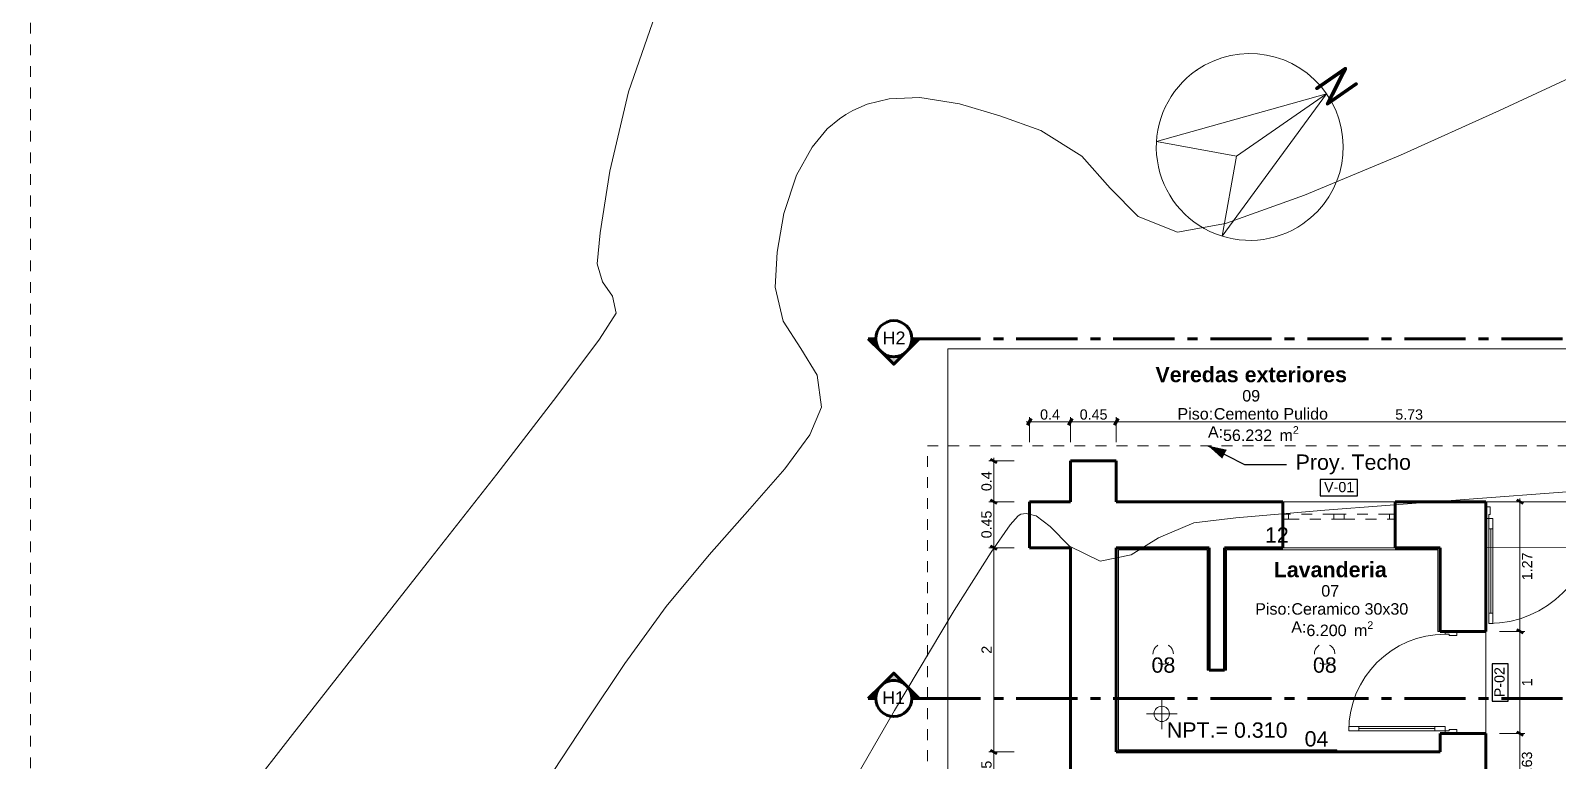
# Model space of a CAD drawing. Header units: metres. Extents: x 48 to 635, y -15 to 39.
# Drawn here: x 200.57 to 215.52, y 15.44 to 22.59 of the extents above; entities that cross this region are included whole.
import ezdxf

# ---------------------------------------------------------------- set-up
doc = ezdxf.new("R2010")
doc.units = ezdxf.units.M
doc.header["$MEASUREMENT"] = 0
for name, pattern in [('Dashed', [0.211667, 0.105833, -0.105833]), ('Hidden Line', [0.15875, 0.105833, -0.052917]), ('Linea punta', [0.85, 0.6, -0.125, 0, -0.125])]:
    doc.linetypes.add(name, pattern=pattern)
for name, color, linetype in [('Annotation - Label', 7, 'Continuous'), ('Dimensioning - General', 7, 'Continuous'), ('Interior - Furniture', 7, 'Continuous'), ('Interior - Lamp', 7, 'Continuous'), ('Interior - Stair & Railing', 7, 'Continuous'), ('Marker - Section', 7, 'Continuous'), ('Model Unit - Zone', 7, 'Continuous'), ('Shell - Roof', 7, 'Continuous'), ('Site & Landscape - Terrain', 7, 'Continuous'), ('Structural - Bearing', 7, 'Continuous')]:
    doc.layers.add(name, color=color, linetype=linetype)
doc.styles.add('GENERATED_STYLE_1', font='')
doc.styles.add('GENERATED_STYLE_3', font='isocp.shx')
doc.styles.add('GENERATED_STYLE_5', font='')
doc.styles.get('GENERATED_STYLE_1').set_extended_font_data('Arial')
doc.styles.get('GENERATED_STYLE_5').set_extended_font_data('Arial', bold=True)
doc.dimstyles.new('GENERATED_STYLE__1', dxfattribs={"dimtxt": 0.1, "dimasz": 0.0475, "dimexe": 0.18, "dimexo": 0.2, "dimgap": 0.09, "dimtad": 3, "dimzin": 0, "dimdsep": 46, "dimtxsty": 'GENERATED_STYLE_1', "dimblk": 'ARROWHEAD_2', "dimblk1": 'ARROWHEAD_2', "dimblk2": 'ARROWHEAD_2', "dimcen": 0.09, "dimclrd": 256, "dimclre": 256, "dimclrt": 5, "dimazin": 0, "dimtfac": 1, "dimtdec": 4, "dimtmove": 0, "dimatfit": 3, "dimfxl": 1, "dimtolj": 1, "dimtzin": 0, "dimarcsym": 0})
doc.dimstyles.new('GENERATED_STYLE__2', dxfattribs={"dimtxt": 0.1, "dimasz": 0.0475, "dimexe": 0.18, "dimexo": 0.2, "dimgap": 0.09, "dimtad": 1, "dimzin": 0, "dimdsep": 46, "dimtxsty": 'GENERATED_STYLE_1', "dimblk": 'ARROWHEAD_2', "dimblk1": 'ARROWHEAD_2', "dimblk2": 'ARROWHEAD_2', "dimcen": 0.09, "dimclrd": 256, "dimclre": 256, "dimclrt": 5, "dimazin": 0, "dimtfac": 1, "dimtdec": 4, "dimtmove": 0, "dimatfit": 3, "dimfxl": 1, "dimtolj": 1, "dimtzin": 0, "dimarcsym": 0})
doc.dimstyles.new('GENERATED_STYLE__3', dxfattribs={"dimtxt": 0.1, "dimasz": 0.0475, "dimexe": 0.18, "dimexo": 0.2, "dimgap": 0.09, "dimtad": 1, "dimtih": 1, "dimtoh": 1, "dimzin": 0, "dimdsep": 46, "dimtxsty": 'GENERATED_STYLE_1', "dimblk": 'ARROWHEAD_2', "dimblk1": 'ARROWHEAD_2', "dimblk2": 'ARROWHEAD_2', "dimcen": 0.09, "dimclrd": 256, "dimclre": 256, "dimclrt": 5, "dimazin": 0, "dimtfac": 1, "dimtdec": 4, "dimtmove": 0, "dimatfit": 3, "dimfxl": 1, "dimtolj": 1, "dimtzin": 0, "dimarcsym": 0})
doc.dimstyles.new('GENERATED_STYLE__4', dxfattribs={"dimtxt": 0.18, "dimasz": 0.1824, "dimexe": 0.18, "dimexo": 0.0625, "dimgap": 0.09, "dimtad": 0, "dimtih": 1, "dimtoh": 1, "dimdec": 4, "dimzin": 0, "dimdsep": 46, "dimcen": 0.09, "dimadec": 0, "dimazin": 0, "dimtfac": 1, "dimtdec": 4, "dimtmove": 0, "dimatfit": 3, "dimldrblk": 'ARROWHEAD_5', "dimfxl": 1, "dimtolj": 1, "dimtzin": 0, "dimarcsym": 0})

# ---------------------------------------------------------------- blocks, each defined once
blk = doc.blocks.new('*D54', base_point=(152.192, 0))
at = {"layer": 'Dimensioning - General', "color": 151, "linetype": 'Continuous', "lineweight": 20, "true_color": 0x80c2ff}
for p, q in [((210.201, 15.522), (209.954, 15.522)), ((210.001, 15.072), (210.001, 15.522)), ((210.201, 15.072), (209.954, 15.072))]:
    blk.add_line(p, q, dxfattribs=at)
at = {"layer": 'Dimensioning - General', "color": 7, "linetype": 'Continuous', "lineweight": 60}
for p, q in [((209.969, 15.54), (210.032, 15.504)), ((209.969, 15.09), (210.032, 15.054))]:
    blk.add_line(p, q, dxfattribs=at)
at = {"layer": 'Dimensioning - General', "color": 5, "lineweight": 25, "insert": (209.981, 15.164), "char_height": 0.1, "attachment_point": 7, "rotation": 90, "style": 'GENERATED_STYLE_1'}
blk.add_mtext('\\A1;{\\pql;\\fArial|b0|i0|c0|p34;0.45}', dxfattribs=at)
blk = doc.blocks.new('ARROWHEAD_2')
at = {"color": 0, "linetype": 'Continuous', "lineweight": 0}
for p, q in [((0, 0), (-1, 0)), ((-0.38, -0.66), (0.38, 0.66))]:
    blk.add_line(p, q, dxfattribs=at)
blk = doc.blocks.new('*D55', base_point=(152.192, 0))
at = {"layer": 'Dimensioning - General', "color": 151, "linetype": 'Continuous', "lineweight": 20, "true_color": 0x80c2ff}
for p, q in [((210.201, 17.522), (209.954, 17.522)), ((210.001, 15.522), (210.001, 17.522)), ((210.201, 15.522), (209.954, 15.522))]:
    blk.add_line(p, q, dxfattribs=at)
at = {"layer": 'Dimensioning - General', "color": 7, "linetype": 'Continuous', "lineweight": 60}
for p, q in [((209.969, 17.54), (210.032, 17.504)), ((209.969, 15.54), (210.032, 15.504))]:
    blk.add_line(p, q, dxfattribs=at)
at = {"layer": 'Dimensioning - General', "color": 5, "lineweight": 25, "insert": (209.981, 16.484), "char_height": 0.1, "attachment_point": 7, "rotation": 90, "style": 'GENERATED_STYLE_1'}
blk.add_mtext('\\A1;{\\pql;\\fArial|b0|i0|c0|p34;2}', dxfattribs=at)
blk = doc.blocks.new('*D56', base_point=(152.192, 0))
at = {"layer": 'Dimensioning - General', "color": 151, "linetype": 'Continuous', "lineweight": 20, "true_color": 0x80c2ff}
for p, q in [((210.201, 17.972), (209.954, 17.972)), ((210.001, 17.522), (210.001, 17.972)), ((210.201, 17.522), (209.954, 17.522))]:
    blk.add_line(p, q, dxfattribs=at)
at = {"layer": 'Dimensioning - General', "color": 7, "linetype": 'Continuous', "lineweight": 60}
for p, q in [((209.969, 17.99), (210.032, 17.954)), ((209.969, 17.54), (210.032, 17.504))]:
    blk.add_line(p, q, dxfattribs=at)
at = {"layer": 'Dimensioning - General', "color": 5, "lineweight": 25, "insert": (209.981, 17.614), "char_height": 0.1, "attachment_point": 7, "rotation": 90, "style": 'GENERATED_STYLE_1'}
blk.add_mtext('\\A1;{\\pql;\\fArial|b0|i0|c0|p34;0.45}', dxfattribs=at)
blk = doc.blocks.new('*D57', base_point=(152.192, 0))
at = {"layer": 'Dimensioning - General', "color": 151, "linetype": 'Continuous', "lineweight": 20, "true_color": 0x80c2ff}
for p, q in [((210.001, 18.372), (210.001, 18.403)), ((210.201, 18.372), (209.954, 18.372)), ((210.001, 17.972), (210.001, 18.372)), ((210.201, 17.972), (209.954, 17.972))]:
    blk.add_line(p, q, dxfattribs=at)
at = {"layer": 'Dimensioning - General', "color": 7, "linetype": 'Continuous', "lineweight": 60}
for p, q in [((210.032, 18.354), (209.969, 18.39)), ((209.969, 17.99), (210.032, 17.954))]:
    blk.add_line(p, q, dxfattribs=at)
at = {"layer": 'Dimensioning - General', "color": 5, "lineweight": 25, "insert": (209.981, 18.077), "char_height": 0.1, "attachment_point": 7, "rotation": 90, "style": 'GENERATED_STYLE_1'}
blk.add_mtext('\\A1;{\\pql;\\fArial|b0|i0|c0|p34;0.4}', dxfattribs=at)
blk = doc.blocks.new('*D58', base_point=(152.192, 0))
at = {"layer": 'Dimensioning - General', "color": 151, "linetype": 'Continuous', "lineweight": 20, "true_color": 0x80c2ff}
for p, q in [((210.32, 18.756), (210.351, 18.756)), ((210.351, 18.556), (210.351, 18.802)), ((210.351, 18.756), (210.751, 18.756)), ((210.751, 18.556), (210.751, 18.802))]:
    blk.add_line(p, q, dxfattribs=at)
at = {"layer": 'Dimensioning - General', "color": 7, "linetype": 'Continuous', "lineweight": 60}
for p, q in [((210.369, 18.787), (210.332, 18.724)), ((210.769, 18.787), (210.732, 18.724))]:
    blk.add_line(p, q, dxfattribs=at)
at = {"layer": 'Dimensioning - General', "color": 5, "lineweight": 25, "insert": (210.455, 18.776), "char_height": 0.1, "attachment_point": 7, "style": 'GENERATED_STYLE_1'}
blk.add_mtext('\\A1;{\\pql;\\fArial|b0|i0|c0|p34;0.4}', dxfattribs=at)
blk = doc.blocks.new('*D59', base_point=(152.192, 0))
at = {"layer": 'Dimensioning - General', "color": 7, "linetype": 'Continuous', "lineweight": 60}
for p, q in [((210.769, 18.787), (210.732, 18.724)), ((211.219, 18.787), (211.182, 18.724))]:
    blk.add_line(p, q, dxfattribs=at)
at = {"layer": 'Dimensioning - General', "color": 151, "linetype": 'Continuous', "lineweight": 20, "true_color": 0x80c2ff}
for p, q in [((210.751, 18.556), (210.751, 18.802)), ((210.751, 18.756), (211.201, 18.756)), ((211.201, 18.556), (211.201, 18.802))]:
    blk.add_line(p, q, dxfattribs=at)
at = {"layer": 'Dimensioning - General', "color": 5, "lineweight": 25, "insert": (210.843, 18.776), "char_height": 0.1, "attachment_point": 7, "style": 'GENERATED_STYLE_1'}
blk.add_mtext('\\A1;{\\pql;\\fArial|b0|i0|c0|p34;0.45}', dxfattribs=at)
blk = doc.blocks.new('*D60', base_point=(152.192, 0))
at = {"layer": 'Dimensioning - General', "color": 7, "linetype": 'Continuous', "lineweight": 60}
for p, q in [((211.219, 18.787), (211.182, 18.724)), ((216.912, 18.724), (216.949, 18.787))]:
    blk.add_line(p, q, dxfattribs=at)
at = {"layer": 'Dimensioning - General', "color": 151, "linetype": 'Continuous', "lineweight": 20, "true_color": 0x80c2ff}
for p, q in [((211.201, 18.556), (211.201, 18.802)), ((211.201, 18.756), (216.931, 18.756)), ((216.931, 18.556), (216.931, 18.802)), ((216.931, 18.756), (216.961, 18.756))]:
    blk.add_line(p, q, dxfattribs=at)
at = {"layer": 'Dimensioning - General', "color": 5, "lineweight": 25, "insert": (213.933, 18.776), "char_height": 0.1, "attachment_point": 7, "style": 'GENERATED_STYLE_1'}
blk.add_mtext('\\A1;{\\pql;\\fArial|b0|i0|c0|p34;5.73}', dxfattribs=at)
blk = doc.blocks.new('*D74', base_point=(152.192, 0))
at = {"layer": 'Dimensioning - General', "color": 151, "linetype": 'Continuous', "lineweight": 20, "true_color": 0x80c2ff}
for p, q in [((215.201, 15.702), (214.954, 15.702)), ((215.154, 15.072), (215.154, 15.702)), ((215.201, 15.072), (214.954, 15.072))]:
    blk.add_line(p, q, dxfattribs=at)
at = {"layer": 'Dimensioning - General', "color": 7, "linetype": 'Continuous', "lineweight": 60}
for p, q in [((215.123, 15.72), (215.185, 15.684)), ((215.123, 15.09), (215.185, 15.054))]:
    blk.add_line(p, q, dxfattribs=at)
at = {"layer": 'Dimensioning - General', "color": 5, "lineweight": 25, "insert": (215.274, 15.254), "char_height": 0.1, "attachment_point": 7, "rotation": 90, "style": 'GENERATED_STYLE_1'}
blk.add_mtext('\\A1;{\\pql;\\fArial|b0|i0|c0|p34;0.63}', dxfattribs=at)
blk = doc.blocks.new('*D75', base_point=(152.192, 0))
at = {"layer": 'Dimensioning - General', "color": 151, "linetype": 'Continuous', "lineweight": 20, "true_color": 0x80c2ff}
for p, q in [((215.201, 16.702), (214.954, 16.702)), ((215.154, 15.702), (215.154, 16.702)), ((215.201, 15.702), (214.954, 15.702))]:
    blk.add_line(p, q, dxfattribs=at)
at = {"layer": 'Dimensioning - General', "color": 7, "linetype": 'Continuous', "lineweight": 60}
for p, q in [((215.123, 16.72), (215.185, 16.684)), ((215.123, 15.72), (215.185, 15.684))]:
    blk.add_line(p, q, dxfattribs=at)
at = {"layer": 'Dimensioning - General', "color": 5, "lineweight": 25, "insert": (215.274, 16.164), "char_height": 0.1, "attachment_point": 7, "rotation": 90, "style": 'GENERATED_STYLE_1'}
blk.add_mtext('\\A1;{\\pql;\\fArial|b0|i0|c0|p34;1}', dxfattribs=at)
blk = doc.blocks.new('*D76', base_point=(152.192, 0))
at = {"layer": 'Dimensioning - General', "color": 151, "linetype": 'Continuous', "lineweight": 20, "true_color": 0x80c2ff}
for p, q in [((215.201, 17.972), (214.954, 17.972)), ((215.154, 17.972), (215.154, 18.003)), ((215.154, 16.702), (215.154, 17.972)), ((215.201, 16.702), (214.954, 16.702))]:
    blk.add_line(p, q, dxfattribs=at)
at = {"layer": 'Dimensioning - General', "color": 7, "linetype": 'Continuous', "lineweight": 60}
for p, q in [((215.185, 17.954), (215.123, 17.99)), ((215.123, 16.72), (215.185, 16.684))]:
    blk.add_line(p, q, dxfattribs=at)
at = {"layer": 'Dimensioning - General', "color": 5, "lineweight": 25, "insert": (215.274, 17.204), "char_height": 0.1, "attachment_point": 7, "rotation": 90, "style": 'GENERATED_STYLE_1'}
blk.add_mtext('\\A1;{\\pql;\\fArial|b0|i0|c0|p34;1.27}', dxfattribs=at)
blk = doc.blocks.new('ARROWHEAD_5')
at = {"linetype": 'Continuous', "lineweight": 0}
blk.add_hatch(color=0, dxfattribs=at).paths.add_polyline_path([(-1, 0.2679), (0, 0), (-1, -0.2679)])
at = {"color": 0, "linetype": 'Continuous', "lineweight": 0}
blk.add_line((0, 0), (-1, 0), dxfattribs=at)

msp = doc.modelspace()

# ---------------------------------------------------------------- hatches: boundary and pattern name
at = {"layer": 'Marker - Section', "linetype": 'Continuous', "lineweight": 0, "true_color": 0x000000}
for points in [[(208.772, 19.57), (208.897, 19.445, -0.198912), (208.845, 19.57)], [(208.897, 19.445), (209.022, 19.32), (209.147, 19.445, -0.414214)], [(209.272, 19.57), (209.199, 19.57, -0.198912), (209.147, 19.445)], [(208.772, 16.045), (208.845, 16.045, -0.198912), (208.897, 16.17)], [(208.897, 16.17, -0.414214), (209.147, 16.17), (209.022, 16.295)], [(209.272, 16.045), (209.147, 16.17, -0.198912), (209.199, 16.045)]]:
    msp.add_hatch(color=18, dxfattribs=at).paths.add_polyline_path(points)

# ---------------------------------------------------------------- linework, layer by layer
at = {"layer": 'Interior - Furniture', "color": 8, "linetype": 'Dashed', "lineweight": 13}
for p, q in [((200.569, 38.751), (200.569, 3.751)), ((215.731, 19.472), (209.551, 19.472)), ((209.551, 19.472), (209.551, 17.972)), ((210.751, 17.972), (210.751, 18.372)), ((210.751, 18.372), (211.201, 18.372)), ((211.201, 18.372), (211.201, 17.972)), ((209.551, 17.972), (209.551, 5.921)), ((210.351, 17.522), (210.351, 17.972)), ((210.351, 17.972), (210.751, 17.972)), ((211.201, 17.972), (216.931, 17.972)), ((210.751, 17.522), (210.351, 17.522)), ((210.751, 12.572), (210.751, 17.522))]:
    msp.add_line(p, q, dxfattribs=at)
at = {"layer": 'Interior - Furniture', "color": 8, "linetype": 'Continuous', "lineweight": 13}
for p, q in [((206.425, 21.989), (206.712, 22.814)), ((214.955, 21.804), (215.818, 22.207)), ((206.243, 21.21), (206.425, 21.989)), ((208.622, 21.805), (208.761, 21.866)), ((208.761, 21.866), (208.976, 21.919)), ((208.976, 21.919), (209.276, 21.931)), ((209.276, 21.931), (209.664, 21.871)), ((209.664, 21.871), (210.062, 21.754)), ((213.26, 21.969), (211.594, 21.503)), ((212.239, 20.573), (213.26, 21.969)), ((212.377, 21.357), (213.26, 21.969)), ((213.26, 21.969), (212.377, 21.357)), ((208.371, 21.624), (208.489, 21.724)), ((208.489, 21.724), (208.554, 21.767)), ((208.554, 21.767), (208.622, 21.805)), ((210.062, 21.754), (210.462, 21.608)), ((213.985, 21.368), (214.955, 21.804)), ((208.222, 21.447), (208.371, 21.624)), ((210.462, 21.608), (210.862, 21.357)), ((208.07, 21.173), (208.222, 21.447)), ((211.594, 21.503), (212.377, 21.357)), ((210.862, 21.357), (211.14, 21.046)), ((212.377, 21.357), (212.239, 20.573)), ((213.044, 20.975), (213.985, 21.368)), ((206.146, 20.606), (206.243, 21.21)), ((207.946, 20.796), (208.07, 21.173)), ((211.14, 21.046), (211.414, 20.767)), ((212.27, 20.699), (213.044, 20.975)), ((207.881, 20.417), (207.946, 20.796)), ((211.414, 20.767), (211.799, 20.613)), ((211.799, 20.613), (212.27, 20.699)), ((206.118, 20.304), (206.146, 20.606)), ((207.86, 20.075), (207.881, 20.417)), ((206.171, 20.128), (206.118, 20.304)), ((206.268, 19.987), (206.171, 20.128)), ((207.939, 19.74), (207.86, 20.075)), ((206.304, 19.821), (206.268, 19.987)), ((206.141, 19.564), (206.304, 19.821)), ((208.112, 19.474), (207.939, 19.74)), ((205.724, 19.006), (206.141, 19.564)), ((208.272, 19.214), (208.112, 19.474)), ((208.314, 18.9), (208.272, 19.214)), ((205.135, 18.244), (205.724, 19.006)), ((208.201, 18.628), (208.314, 18.9)), ((207.955, 18.295), (208.201, 18.628)), ((204.454, 17.374), (205.135, 18.244)), ((207.614, 17.903), (207.955, 18.295)), ((213.242, 17.889), (214.438, 17.982)), ((214.438, 17.982), (215.833, 18.086)), ((207.214, 17.453), (207.614, 17.903)), ((210.163, 17.747), (210.241, 17.836)), ((210.241, 17.836), (210.265, 17.851)), ((210.265, 17.851), (210.318, 17.859)), ((210.318, 17.859), (210.416, 17.834)), ((210.416, 17.834), (210.553, 17.729)), ((211.961, 17.765), (212.373, 17.814)), ((212.373, 17.814), (213.242, 17.889)), ((209.976, 17.48), (210.163, 17.747)), ((210.553, 17.729), (210.742, 17.539)), ((211.615, 17.618), (211.961, 17.765)), ((210.742, 17.539), (211.043, 17.392)), ((211.347, 17.454), (211.615, 17.618)), ((203.76, 16.492), (204.454, 17.374)), ((206.793, 16.948), (207.214, 17.453)), ((209.614, 16.909), (209.976, 17.48)), ((211.043, 17.392), (211.347, 17.454)), ((206.387, 16.389), (206.793, 16.948)), ((209.029, 15.929), (209.614, 16.909)), ((203.133, 15.694), (203.76, 16.492)), ((206.021, 15.838), (206.387, 16.389)), ((208.35, 14.754), (209.029, 15.929)), ((205.606, 15.205), (206.021, 15.838)), ((202.653, 15.077), (203.133, 15.694))]:
    msp.add_line(p, q, dxfattribs=at)
at = {"layer": 'Interior - Furniture', "color": 55, "linetype": 'Continuous', "lineweight": 13, "true_color": 0xa2a233}
for p, q in [((212.712, 17.522), (212.711, 17.522)), ((212.711, 17.522), (212.711, 17.522)), ((212.711, 17.522), (212.711, 17.522)), ((212.711, 17.522), (212.711, 17.519)), ((212.712, 17.519), (212.711, 17.519)), ((212.711, 17.519), (212.711, 17.519)), ((212.711, 17.519), (212.711, 17.519)), ((212.713, 17.522), (212.712, 17.522)), ((212.713, 17.519), (212.712, 17.519)), ((212.715, 17.522), (212.713, 17.522)), ((212.715, 17.519), (212.713, 17.519)), ((212.717, 17.522), (212.715, 17.522)), ((212.717, 17.519), (212.715, 17.519)), ((212.719, 17.522), (212.717, 17.522)), ((212.719, 17.519), (212.717, 17.519)), ((212.721, 17.522), (212.719, 17.522)), ((212.721, 17.519), (212.719, 17.519)), ((212.821, 17.522), (212.721, 17.522)), ((212.721, 17.522), (212.721, 17.519)), ((212.821, 17.519), (212.721, 17.519)), ((212.736, 17.519), (212.77, 17.519)), ((212.736, 17.518), (212.736, 17.519)), ((212.736, 17.518), (212.77, 17.518)), ((212.77, 17.518), (212.77, 17.519)), ((212.772, 17.519), (212.806, 17.519)), ((212.772, 17.518), (212.772, 17.519)), ((212.772, 17.518), (212.806, 17.518)), ((212.806, 17.518), (212.806, 17.519)), ((212.822, 17.522), (212.821, 17.522)), ((212.821, 17.522), (212.821, 17.519)), ((212.822, 17.519), (212.821, 17.519)), ((212.824, 17.522), (212.822, 17.522)), ((212.824, 17.519), (212.822, 17.519)), ((212.826, 17.522), (212.824, 17.522)), ((212.826, 17.519), (212.824, 17.519)), ((212.828, 17.522), (212.826, 17.522)), ((212.828, 17.519), (212.826, 17.519)), ((212.829, 17.522), (212.828, 17.522)), ((212.829, 17.519), (212.828, 17.519)), ((212.83, 17.522), (212.829, 17.522)), ((212.83, 17.519), (212.829, 17.519)), ((212.831, 17.522), (212.83, 17.522)), ((212.83, 17.522), (212.83, 17.522)), ((212.831, 17.519), (212.83, 17.519)), ((212.83, 17.519), (212.83, 17.519)), ((212.831, 17.522), (212.831, 17.519)), ((213.119, 15.525), (213.119, 15.525)), ((213.119, 15.525), (213.119, 15.525)), ((213.119, 15.525), (213.12, 15.525)), ((213.119, 15.522), (213.119, 15.525)), ((213.119, 15.522), (213.119, 15.522)), ((213.119, 15.522), (213.119, 15.522)), ((213.119, 15.522), (213.12, 15.522)), ((213.12, 15.525), (213.122, 15.525)), ((213.12, 15.522), (213.122, 15.522)), ((213.122, 15.525), (213.123, 15.525)), ((213.122, 15.522), (213.123, 15.522)), ((213.123, 15.525), (213.125, 15.525)), ((213.123, 15.522), (213.125, 15.522)), ((213.125, 15.525), (213.127, 15.525)), ((213.125, 15.522), (213.127, 15.522)), ((213.127, 15.525), (213.129, 15.525)), ((213.127, 15.522), (213.129, 15.522)), ((213.129, 15.525), (213.189, 15.525)), ((213.129, 15.522), (213.129, 15.525)), ((213.129, 15.522), (213.189, 15.522)), ((213.179, 15.526), (213.139, 15.526)), ((213.139, 15.526), (213.139, 15.525)), ((213.179, 15.526), (213.179, 15.525)), ((213.189, 15.525), (213.191, 15.525)), ((213.189, 15.522), (213.189, 15.525)), ((213.189, 15.522), (213.191, 15.522)), ((213.191, 15.525), (213.192, 15.525)), ((213.191, 15.522), (213.192, 15.522)), ((213.192, 15.525), (213.194, 15.525)), ((213.192, 15.522), (213.194, 15.522)), ((213.194, 15.525), (213.196, 15.525)), ((213.194, 15.522), (213.196, 15.522)), ((213.196, 15.525), (213.197, 15.525)), ((213.196, 15.522), (213.197, 15.522)), ((213.197, 15.525), (213.198, 15.525)), ((213.197, 15.522), (213.198, 15.522)), ((213.198, 15.525), (213.198, 15.525)), ((213.198, 15.525), (213.199, 15.525)), ((213.198, 15.522), (213.198, 15.522)), ((213.198, 15.522), (213.199, 15.522)), ((213.199, 15.522), (213.199, 15.525))]:
    msp.add_line(p, q, dxfattribs=at)
at = {"layer": 'Interior - Furniture', "color": 7, "linetype": 'Continuous', "lineweight": 13}
for p, q in [((211.646, 15.745), (211.646, 16.045)), ((211.496, 15.895), (211.796, 15.895))]:
    msp.add_line(p, q, dxfattribs=at)
msp.add_circle((211.646, 15.895), 0.075, dxfattribs=at)
at = {"layer": 'Interior - Furniture', "color": 8, "linetype": 'Continuous', "lineweight": 13}
for start, end in [(304.7271, 124.7271), (124.7271, 304.7271)]:
    msp.add_arc((212.508, 21.448), 0.915, start, end, dxfattribs=at)
for p in [(211.987, 22.2), (213.03, 20.696)]:
    msp.add_point(p, dxfattribs=at)
at = {"layer": 'Interior - Lamp', "color": 2, "linetype": 'Dashed', "lineweight": 13, "true_color": 0xffeb28, "flags": 128}
for points in [[(211.76, 16.482, 1), (211.56, 16.482, 1)], [(213.341, 16.482, 1), (213.141, 16.482, 1)]]:
    msp.add_lwpolyline(points, format="xyb", close=True, dxfattribs=at)
at = {"layer": 'Interior - Stair & Railing', "color": 161, "linetype": 'Continuous', "lineweight": 13, "true_color": 0xaaaaff}
for p, q in [((212.111, 17.522), (211.201, 17.522)), ((211.201, 17.522), (211.201, 15.522)), ((211.221, 17.502), (212.091, 17.502)), ((211.221, 15.542), (211.221, 17.502)), ((212.091, 17.502), (212.091, 16.322)), ((212.111, 16.322), (212.111, 17.522)), ((214.371, 17.522), (212.261, 17.522)), ((212.261, 17.522), (212.261, 16.322)), ((212.281, 17.502), (214.351, 17.502)), ((212.281, 16.322), (212.281, 17.502)), ((214.351, 17.502), (214.351, 16.702)), ((214.371, 16.702), (214.371, 17.522)), ((214.351, 16.702), (214.371, 16.702)), ((212.091, 16.322), (212.111, 16.322)), ((212.261, 16.322), (212.281, 16.322)), ((211.201, 15.522), (212.111, 15.522)), ((212.111, 15.542), (211.221, 15.542)), ((212.111, 15.522), (212.111, 15.542))]:
    msp.add_line(p, q, dxfattribs=at)
at = {"layer": 'Interior - Stair & Railing', "color": 161, "linetype": 'Continuous', "lineweight": 13, "true_color": 0xaaaaff, "flags": 128}
msp.add_lwpolyline([(212.111, 15.542), (212.111, 15.522), (213.361, 15.522), (213.361, 15.542)], close=True, dxfattribs=at)
at = {"layer": 'Marker - Section', "color": 7, "linetype": 'Linea punta', "lineweight": 60}
for p, q in [((209.272, 19.57), (227.391, 19.57)), ((209.272, 16.045), (227.391, 16.045))]:
    msp.add_line(p, q, dxfattribs=at)
at = {"layer": 'Marker - Section', "color": 7, "linetype": 'Continuous', "lineweight": 60, "flags": 128}
for points in [[(208.772, 19.57), (208.845, 19.57, 0.198912), (208.897, 19.445)], [(208.897, 19.445, 0.414214), (209.147, 19.445), (209.022, 19.32)], [(209.272, 19.57), (209.199, 19.57, -0.198912), (209.147, 19.445)], [(208.772, 16.045), (208.845, 16.045, -0.198912), (208.897, 16.17)], [(208.897, 16.17, -0.414214), (209.147, 16.17), (209.022, 16.295)], [(209.272, 16.045), (209.199, 16.045, 0.198912), (209.147, 16.17)]]:
    msp.add_lwpolyline(points, format="xyb", close=True, dxfattribs=at)
at = {"layer": 'Marker - Section', "color": 7, "linetype": 'Continuous', "lineweight": 60}
for centre in [(209.022, 19.57), (209.022, 16.045)]:
    msp.add_circle(centre, 0.177, dxfattribs=at)
at = {"layer": 'Shell - Roof', "color": 23, "linetype": 'Hidden Line', "lineweight": 13, "true_color": 0xbf8080, "flags": 128}
for points in [[(209.351, 18.522), (218.451, 18.522), (218.891, 18.522)], [(209.351, 5.552), (209.351, 18.522)]]:
    msp.add_lwpolyline(points, dxfattribs=at)
at = {"layer": 'Site & Landscape - Terrain', "color": 7, "linetype": 'Continuous', "lineweight": 13, "flags": 128}
msp.add_lwpolyline([(215.731, 19.472), (209.551, 19.472), (209.551, 17.972), (209.551, 5.921), (210.359, 5.921), (210.351, 6.371), (210.751, 6.379), (210.751, 12.122), (210.351, 12.122), (210.351, 12.572), (210.751, 12.572), (210.751, 17.522), (210.351, 17.522), (210.351, 17.972), (210.751, 17.972), (210.751, 18.372), (211.201, 18.372), (211.201, 17.972), (216.931, 17.972)], dxfattribs=at)
at = {"layer": 'Structural - Bearing', "color": 7, "linetype": 'Continuous', "lineweight": 60}
for p, q in [((212.831, 17.972), (212.831, 17.852)), ((213.931, 17.972), (213.931, 17.852)), ((214.821, 17.972), (214.821, 17.922)), ((214.821, 17.972), (214.821, 17.922)), ((212.831, 17.852), (212.831, 17.802)), ((212.831, 17.802), (212.831, 17.522)), ((213.931, 17.852), (213.931, 17.802)), ((213.931, 17.802), (213.931, 17.522)), ((214.821, 17.922), (214.821, 17.807)), ((214.821, 17.922), (214.821, 17.807)), ((214.821, 17.922), (214.821, 17.807)), ((214.821, 17.807), (214.821, 17.522)), ((214.821, 17.807), (214.821, 17.522)), ((214.371, 16.702), (214.421, 16.702)), ((214.371, 16.702), (214.421, 16.702)), ((214.421, 16.702), (214.536, 16.702)), ((214.421, 16.702), (214.536, 16.702)), ((214.421, 16.702), (214.536, 16.702)), ((214.536, 16.702), (214.821, 16.702)), ((214.536, 16.702), (214.821, 16.702)), ((214.371, 15.702), (214.421, 15.702)), ((214.371, 15.702), (214.421, 15.702)), ((214.421, 15.702), (214.536, 15.702)), ((214.421, 15.702), (214.536, 15.702)), ((214.421, 15.702), (214.536, 15.702)), ((214.536, 15.702), (214.821, 15.702)), ((214.536, 15.702), (214.821, 15.702))]:
    msp.add_line(p, q, dxfattribs=at)
at = {"layer": 'Structural - Bearing', "color": 30, "linetype": 'Dashed', "lineweight": 18, "true_color": 0xff6600}
for p, q in [((212.831, 17.972), (213.931, 17.972)), ((213.331, 17.852), (212.886, 17.852)), ((212.886, 17.802), (213.331, 17.802)), ((213.876, 17.852), (213.431, 17.852)), ((213.431, 17.802), (213.876, 17.802)), ((212.831, 17.522), (213.931, 17.522))]:
    msp.add_line(p, q, dxfattribs=at)
at = {"layer": 'Structural - Bearing', "color": 7, "linetype": 'Dashed', "lineweight": 60}
for p, q in [((212.831, 17.972), (212.831, 17.852)), ((213.931, 17.972), (213.931, 17.852)), ((212.831, 17.852), (212.831, 17.802)), ((212.831, 17.852), (212.831, 17.802)), ((212.831, 17.802), (212.831, 17.522)), ((213.931, 17.852), (213.931, 17.802)), ((213.931, 17.852), (213.931, 17.802)), ((213.931, 17.802), (213.931, 17.522))]:
    msp.add_line(p, q, dxfattribs=at)
at = {"layer": 'Structural - Bearing', "color": 161, "linetype": 'Continuous', "lineweight": 25, "true_color": 0x40a5ff}
for p, q in [((213.198, 18.032), (213.563, 18.032)), ((215.038, 16.02), (215.038, 16.385))]:
    msp.add_line(p, q, dxfattribs=at)
at = {"layer": 'Structural - Bearing', "color": 30, "linetype": 'Dashed', "lineweight": 20, "true_color": 0xff6600}
for p, q in [((212.886, 17.852), (212.831, 17.852)), ((212.831, 17.802), (212.886, 17.802)), ((212.886, 17.802), (212.886, 17.852)), ((213.381, 17.852), (213.331, 17.852)), ((213.331, 17.852), (213.331, 17.802)), ((213.331, 17.802), (213.381, 17.802)), ((213.431, 17.852), (213.381, 17.852)), ((213.381, 17.802), (213.431, 17.802)), ((213.431, 17.802), (213.431, 17.852)), ((213.931, 17.852), (213.876, 17.852)), ((213.876, 17.852), (213.876, 17.802)), ((213.876, 17.802), (213.931, 17.802))]:
    msp.add_line(p, q, dxfattribs=at)
at = {"layer": 'Structural - Bearing', "color": 30, "linetype": 'Continuous', "lineweight": 20, "true_color": 0xff6600}
for p, q in [((214.821, 17.922), (214.821, 17.807)), ((214.861, 17.922), (214.821, 17.922)), ((214.821, 17.807), (214.849, 17.807)), ((214.849, 17.807), (214.849, 17.847)), ((214.849, 17.847), (214.861, 17.847)), ((214.861, 17.847), (214.861, 17.922)), ((214.421, 16.674), (214.421, 16.702)), ((214.421, 16.702), (214.536, 16.702)), ((214.461, 16.674), (214.421, 16.674)), ((214.461, 16.662), (214.461, 16.674)), ((214.536, 16.662), (214.461, 16.662)), ((214.536, 16.702), (214.536, 16.662)), ((214.421, 15.702), (214.421, 15.73)), ((214.421, 15.73), (214.461, 15.73)), ((214.536, 15.702), (214.421, 15.702)), ((214.461, 15.73), (214.461, 15.742)), ((214.461, 15.742), (214.536, 15.742)), ((214.536, 15.742), (214.536, 15.702))]:
    msp.add_line(p, q, dxfattribs=at)
at = {"layer": 'Structural - Bearing', "color": 30, "linetype": 'Continuous', "lineweight": 18, "true_color": 0xff6600}
for p, q in [((214.849, 17.707), (214.849, 17.807)), ((214.849, 17.807), (214.889, 17.807)), ((214.889, 17.807), (214.889, 17.707)), ((214.889, 17.707), (214.849, 17.707)), ((214.869, 16.88), (214.869, 17.707)), ((214.849, 16.78), (214.849, 16.88)), ((214.849, 16.88), (214.889, 16.88)), ((214.889, 16.78), (214.849, 16.78)), ((214.889, 16.88), (214.889, 16.78)), ((213.577, 15.77), (213.477, 15.77)), ((213.477, 15.77), (213.477, 15.73)), ((213.477, 15.73), (213.577, 15.73)), ((213.577, 15.73), (213.577, 15.77)), ((213.577, 15.75), (214.321, 15.75)), ((214.421, 15.77), (214.321, 15.77)), ((214.321, 15.77), (214.321, 15.73)), ((214.321, 15.73), (214.421, 15.73)), ((214.421, 15.73), (214.421, 15.77))]:
    msp.add_line(p, q, dxfattribs=at)
at = {"layer": 'Structural - Bearing', "color": 7, "linetype": 'Continuous', "lineweight": 60, "flags": 128}
for points in [[(210.751, 18.372), (210.751, 17.972)], [(211.201, 18.372), (210.751, 18.372)], [(211.201, 17.972), (211.201, 18.372)], [(210.751, 17.972), (210.351, 17.972)], [(210.351, 17.972), (210.351, 17.522)], [(212.831, 17.972), (211.201, 17.972)], [(214.821, 17.972), (213.931, 17.972)], [(210.351, 17.522), (210.751, 17.522)], [(210.751, 17.522), (210.751, 15.072)], [(211.201, 17.522), (212.111, 17.522)], [(211.201, 15.522), (211.201, 17.522)], [(212.111, 17.522), (212.111, 16.322)], [(212.261, 17.522), (212.831, 17.522)], [(212.261, 16.322), (212.261, 17.522)], [(213.931, 17.522), (214.371, 17.522)], [(214.371, 17.522), (214.371, 16.702)], [(214.821, 16.702), (214.821, 17.522)], [(212.111, 16.322), (212.261, 16.322)], [(214.371, 15.702), (214.371, 15.522)], [(214.821, 15.522), (214.821, 15.702)], [(214.371, 15.522), (211.201, 15.522)], [(214.821, 15.072), (214.821, 15.522)]]:
    msp.add_lwpolyline(points, dxfattribs=at)
at = {"layer": 'Structural - Bearing', "color": 161, "linetype": 'Continuous', "lineweight": 25, "true_color": 0x40a5ff, "flags": 128}
for points in [[(213.198, 18.032), (213.563, 18.032), (213.563, 18.19), (213.198, 18.19)], [(215.038, 16.02), (215.038, 16.385), (214.881, 16.385), (214.881, 16.02)]]:
    msp.add_lwpolyline(points, close=True, dxfattribs=at)
at = {"layer": 'Structural - Bearing', "color": 30, "linetype": 'Continuous', "lineweight": 18, "true_color": 0xff6600, "flags": 128}
for points in [[(214.849, 16.88), (214.849, 17.707), (214.869, 17.707), (214.869, 16.88)], [(214.869, 16.88), (214.869, 17.707), (214.889, 17.707), (214.889, 16.88)], [(213.577, 15.75), (214.321, 15.75), (214.321, 15.77), (213.577, 15.77)], [(213.577, 15.73), (214.321, 15.73), (214.321, 15.75), (213.577, 15.75)]]:
    msp.add_lwpolyline(points, close=True, dxfattribs=at)
at = {"layer": 'Structural - Bearing', "color": 123, "linetype": 'Continuous', "lineweight": 20, "true_color": 0x71cebe, "flags": 128}
msp.add_lwpolyline([(216.901, 6.496), (211.201, 6.387), (211.201, 11.242), (213.771, 11.242), (213.771, 11.392), (211.201, 11.392), (211.201, 15.072), (214.821, 15.072), (214.821, 17.524), (225.721, 17.522)], dxfattribs=at)
msp.add_lwpolyline([(214.821, 15.702), (214.371, 15.702), (214.371, 15.522), (211.201, 15.522), (211.201, 17.522), (212.111, 17.522), (212.111, 16.322), (212.261, 16.322), (212.261, 17.522), (214.371, 17.522), (214.371, 16.702), (214.821, 16.702)], close=True, dxfattribs=at)
at = {"layer": 'Structural - Bearing', "color": 30, "linetype": 'Continuous', "lineweight": 18, "true_color": 0xff6600}
for centre, radius, start, end in [((214.849, 17.807), 1.027, 270, 0), ((214.421, 15.73), 0.944, 90, 180)]:
    msp.add_arc(centre, radius, start, end, dxfattribs=at)

# ---------------------------------------------------------------- texts
at = {"layer": 'Annotation - Label', "color": 5, "linetype": 'Continuous', "lineweight": 25, "char_height": 0.15, "style": 'GENERATED_STYLE_1'}
for s, insert, attachment_point in [('\\A1;{\\pql;\\fArial|b0|i0|c0|p34;Proy. \\fArial|b0|i0|c0|p34;Techo}', (212.957, 18.338), 4), ('\\A1;{\\pql;\\fArial|b0|i0|c0|p34;12}', (212.657, 17.572), 7), ('\\A1;{\\pql;\\fArial|b0|i0|c0|p34;08}', (211.546, 16.448), 1), ('\\A1;{\\pql;\\fArial|b0|i0|c0|p34;08}', (213.127, 16.448), 1), ('\\A1;{\\pql;\\fArial|b0|i0|c0|p34;04}', (213.045, 15.573), 7)]:
    msp.add_mtext(s, dxfattribs=dict(at, insert=insert, attachment_point=attachment_point))
at = {"layer": 'Interior - Furniture', "color": 8, "lineweight": 13, "insert": (213.119, 22.055), "char_height": 0.375, "attachment_point": 7, "rotation": 304.7271, "style": 'GENERATED_STYLE_3'}
msp.add_mtext('\\A1;{\\pql;\\Fisocp.shx;N}', dxfattribs=at)
at = {"layer": 'Interior - Furniture', "color": 7, "lineweight": 13, "insert": (211.696, 15.811), "char_height": 0.15, "attachment_point": 1, "style": 'GENERATED_STYLE_1'}
msp.add_mtext('\\A1;{\\pql;\\fArial|b0|i0|c0|p34;NPT.= 0.310}', dxfattribs=at)
at = {"layer": 'Marker - Section', "color": 7, "lineweight": 60, "char_height": 0.125, "style": 'GENERATED_STYLE_1'}
for s, insert, attachment_point in [('\\A1;{\\pql;\\pt0;\\fArial|b0|i0|c0|p34;H2}', (208.913, 19.515), 7), ('\\A1;{\\pqr;\\pt0;\\fArial|b0|i0|c0|p34;H1}', (209.131, 15.99), 9)]:
    msp.add_mtext(s, dxfattribs=dict(at, insert=insert, attachment_point=attachment_point))
at = {"layer": 'Model Unit - Zone', "color": 7, "lineweight": 13, "char_height": 0.15, "attachment_point": 2, "style": 'GENERATED_STYLE_5'}
for s, insert in [('\\A1;{\\pqc;\\pt0;\\fArial|b1|i0|c0|p34;Veredas exteriores}', (212.522, 19.294)), ('\\A1;{\\pqc;\\pt0;\\fArial|b1|i0|c0|p34;}', (213.435, 19.328)), ('\\A1;{\\pqc;\\pt0;\\fArial|b1|i0|c0|p34;Lavanderia}', (213.296, 17.383)), ('\\A1;{\\pqc;\\pt0;\\fArial|b1|i0|c0|p34;}', (213.836, 17.417))]:
    msp.add_mtext(s, dxfattribs=dict(at, insert=insert))
at = {"layer": 'Model Unit - Zone', "color": 5, "lineweight": 25, "char_height": 0.1125, "attachment_point": 2, "style": 'GENERATED_STYLE_1'}
for s, insert in [('\\A1;{\\pqc;\\pt0;\\fArial|b0|i0|c0|p34;09}', (212.522, 19.067)), ('\\A1;{\\pqc;\\pt0;\\fArial|b0|i0|c0|p34;}', (212.607, 19.092)), ('\\A1;{\\pqc;\\pt0;\\fArial|b0|i0|c0|p34;Piso: }', (211.975, 18.89)), ('\\A1;{\\pqc;\\pt0;\\fArial|b0|i0|c0|p34;Cemento Pulido}', (212.715, 18.89)), ('\\A1;{\\pqc;\\pt0;\\fArial|b0|i0|c0|p34;A: }', (212.173, 18.713)), ('\\A1;{\\pqc;\\pt0,2.3;\\fArial|b0|i0|c0|p34;56.232\\fArial|b0|i0|c0|p34;\\A1{\\H.66x;\\S^  ;}\\fArial|b0|i0|c0|p34; m\\fArial|b0|i0|c0|p34;\\A1{\\H.66x;\\S2^  ;}}', (212.617, 18.713)), ('\\A1;{\\pqc;\\pt0;\\fArial|b0|i0|c0|p34;07}', (213.296, 17.156)), ('\\A1;{\\pqc;\\pt0;\\fArial|b0|i0|c0|p34;}', (213.381, 17.181)), ('\\A1;{\\pqc;\\pt0;\\fArial|b0|i0|c0|p34;Piso: }', (212.736, 16.979)), ('\\A1;{\\pqc;\\pt0;\\fArial|b0|i0|c0|p34;Ceramico 30x30}', (213.488, 16.979)), ('\\A1;{\\pqc;\\pt0;\\fArial|b0|i0|c0|p34;A: }', (212.989, 16.802)), ('\\A1;{\\pqc;\\pt0,2.3;\\fArial|b0|i0|c0|p34;6.200\\fArial|b0|i0|c0|p34;\\A1{\\H.66x;\\S^  ;}\\fArial|b0|i0|c0|p34; m\\fArial|b0|i0|c0|p34;\\A1{\\H.66x;\\S2^  ;}}', (213.39, 16.802))]:
    msp.add_mtext(s, dxfattribs=dict(at, insert=insert))
at = {"layer": 'Structural - Bearing', "color": 7, "lineweight": 13, "insert": (213.236, 18.065), "char_height": 0.1, "attachment_point": 7, "style": 'GENERATED_STYLE_1'}
msp.add_mtext('\\A1;{\\pql;\\pt0;\\fArial|b0|i0|c0|p34;V-01}', dxfattribs=at)
at = {"layer": 'Structural - Bearing', "color": 7, "lineweight": 13, "insert": (215.005, 16.058), "char_height": 0.1, "attachment_point": 7, "rotation": 90, "style": 'GENERATED_STYLE_1'}
msp.add_mtext('\\A1;{\\pql;\\pt0;\\fArial|b0|i0|c0|p34;P-02}', dxfattribs=at)

# ---------------------------------------------------------------- dimensions: what is measured, and where the dimension line sits
at = {"layer": 'Dimensioning - General', "color": 151, "linetype": 'Continuous', "lineweight": 20, "true_color": 0x80c2ff}
for base, p1, p2, picture, middle in [((210.751, 18.756), (210.351, 17.972), (210.751, 18.372), '*D58', (210.547, 18.826)), ((211.201, 18.756), (210.751, 18.372), (211.201, 18.372), '*D59', (210.972, 18.826)), ((216.931, 18.756), (211.201, 18.372), (216.931, 17.972), '*D60', (214.062, 18.826))]:
    dim = msp.add_linear_dim(base=base, p1=p1, p2=p2, dimstyle='GENERATED_STYLE__3', dxfattribs=at)
    dim.commit()
    dim.dimension.update_dxf_attribs({"geometry": picture, "text_midpoint": middle, "dimtype": 160})
for base, p1, p2, dimstyle, picture, middle in [((210.001, 18.372), (210.351, 17.972), (210.751, 18.372), 'GENERATED_STYLE__2', '*D57', (209.931, 18.169)), ((210.001, 17.972), (210.351, 17.522), (210.351, 17.972), 'GENERATED_STYLE__2', '*D56', (209.931, 17.744)), ((215.154, 17.972), (214.821, 16.702), (214.821, 17.972), 'GENERATED_STYLE__1', '*D76', (215.224, 17.334)), ((210.001, 17.522), (211.201, 15.522), (210.351, 17.522), 'GENERATED_STYLE__2', '*D55', (209.931, 16.523)), ((215.154, 16.702), (214.821, 15.702), (214.821, 16.702), 'GENERATED_STYLE__1', '*D75', (215.224, 16.203)), ((215.154, 15.702), (214.821, 15.072), (214.821, 15.702), 'GENERATED_STYLE__1', '*D74', (215.224, 15.384)), ((210.001, 15.522), (211.201, 15.072), (211.201, 15.522), 'GENERATED_STYLE__2', '*D54', (209.931, 15.294))]:
    dim = msp.add_linear_dim(base=base, p1=p1, p2=p2, angle=90, dimstyle=dimstyle, dxfattribs=at)
    dim.commit()
    dim.dimension.update_dxf_attribs({"geometry": picture, "text_midpoint": middle, "dimtype": 160, "text_rotation": 90})

# ---------------------------------------------------------------- leaders
at = {"layer": 'Annotation - Label', "color": 151, "linetype": 'Continuous', "lineweight": 20, "true_color": 0x80c2ff, "annotation_type": 0, "has_hookline": 1, "hookline_direction": 0, "text_width": 1.105}
msp.add_leader([(212.098, 18.522), (212.457, 18.338), (212.867, 18.338)], dimstyle='GENERATED_STYLE__4', dxfattribs=at)

doc.saveas('drawing.dxf')
